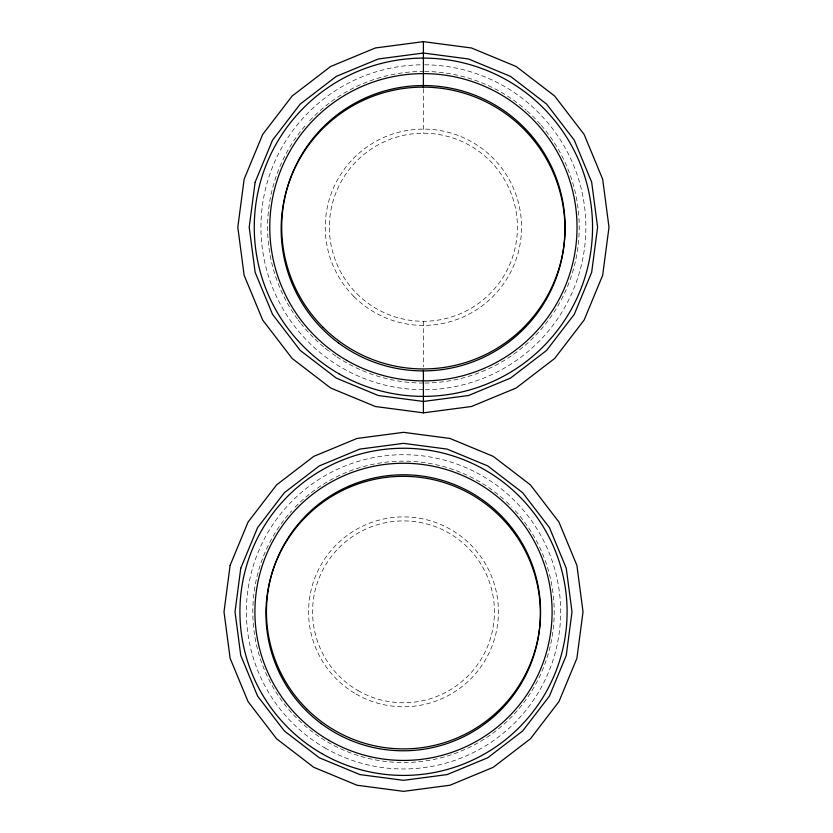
<?xml version="1.0" encoding="UTF-8"?>
<svg xmlns="http://www.w3.org/2000/svg" width="833" height="833" viewBox="0 0 833 833"><rect width="100%" height="100%" fill="white"/><g stroke="black" fill="none" stroke-linecap="round" stroke-linejoin="round"><path stroke-width="0.62" stroke-dasharray="4.17 3.12" d="M423.403 88.808L423.403 133.228M423.403 321.267L423.403 366.812M541.356 125.45A155.802 155.802 0 0 1 534.463 336.522M533.578 337.417A155.802 155.802 0 0 1 424.663 383.045M423.403 383.045A155.802 155.802 0 0 1 336.886 356.816M335.824 356.097A155.802 155.802 0 0 1 329.576 351.63M328.556 350.849A155.802 155.802 0 0 1 324.547 347.663M323.558 346.851A155.802 155.802 0 0 1 314.135 338.302M313.239 337.417A155.802 155.802 0 0 1 301.379 324.11M300.578 323.11A155.802 155.802 0 0 1 298.256 320.049M297.496 319.018A155.802 155.802 0 0 1 306.294 124.481M309.72 120.712A155.802 155.802 0 0 1 423.403 71.44M424.663 71.451A155.802 155.802 0 0 1 526.164 110.133M527.122 110.987A155.802 155.802 0 0 1 540.513 124.481M424.684 64.787A162.466 162.466 0 0 1 585.87 227.242A162.466 162.466 0 0 1 424.684 389.698M423.403 389.709A162.466 162.466 0 0 1 260.937 227.242A162.466 162.466 0 0 1 423.403 64.787M515.294 510.785A150.69 150.69 0 0 1 508.255 720.17A150.69 150.69 0 0 1 298.755 720.17A150.69 150.69 0 0 1 291.717 510.785M295.184 507.089A150.69 150.69 0 0 1 505.506 500.914M506.433 501.778A150.69 150.69 0 0 1 511.837 507.089M354.004 296.642A98.138 98.138 0 0 0 518.199 252.649A98.138 98.138 0 0 0 398.007 132.447A98.138 98.138 0 0 0 354.004 296.642M356.92 293.726A94.014 94.014 0 0 0 514.221 251.576A94.014 94.014 0 0 0 399.069 136.435A94.014 94.014 0 0 0 356.92 293.726M356.045 694.045A94.92 94.92 0 0 0 498.436 611.839A94.92 94.92 0 0 0 356.045 529.632A94.92 94.92 0 0 0 356.045 694.045M324.943 747.919A157.135 157.135 0 0 0 560.64 611.839A157.135 157.135 0 0 0 324.943 475.758A157.135 157.135 0 0 0 324.943 747.919M358.044 690.588A90.932 90.932 0 0 0 494.438 611.839A90.932 90.932 0 0 0 358.044 533.089A90.932 90.932 0 0 0 358.044 690.588"/><path stroke-width="1.25" d="M423.403 41.65L375.371 47.97L330.607 66.515L292.164 96.014L262.676 134.446L244.131 179.21L237.811 227.242L244.131 275.286L262.676 320.049L292.164 358.482L330.607 387.98L375.371 406.514L423.403 412.845L471.436 406.514L516.2 387.98L554.643 358.482L584.131 320.049L602.675 275.286L608.996 227.242L602.675 179.21L584.131 134.446L554.643 96.014L516.2 66.515L471.436 47.97L423.403 41.65L423.403 87.684M423.403 370.362L423.403 412.845M255.137 182.156L249.202 227.242L255.137 272.329L272.537 314.353L300.224 350.422L336.303 378.109L378.317 395.519L423.403 401.454L468.49 395.519L510.504 378.109L546.583 350.422L574.27 314.353L591.669 272.329L597.605 227.242L591.669 182.156L574.27 140.142L546.583 104.063L510.504 76.376L468.49 58.976L423.403 53.041L378.317 58.976L336.303 76.376L300.224 104.063L272.537 140.142L255.137 182.156M230.116 565.378L224.004 611.839L230.116 658.299L248.047 701.594L276.577 738.777L313.749 767.297L357.045 785.238L403.505 791.35L449.966 785.238L493.261 767.297L530.444 738.777L558.964 701.594L576.905 658.299L583.017 611.839L576.905 565.378L558.964 522.083L530.444 484.91L493.261 456.38L449.966 438.45L403.505 432.337L357.045 438.45L313.749 456.38L276.577 484.91L248.047 522.083L230.116 565.378M240.758 568.231L235.021 611.839L240.758 655.446L257.595 696.086L284.365 730.978L319.268 757.759L359.898 774.586L403.505 780.334L447.113 774.586L487.753 757.759L522.645 730.978L549.426 696.086L566.253 655.446L572 611.839L566.253 568.231L549.426 527.601L522.645 492.699L487.753 465.928L447.113 449.091L403.505 443.354L359.898 449.091L319.268 465.928L284.365 492.699L257.595 527.601L240.758 568.231M323.204 327.442A141.704 141.704 0 0 0 560.276 263.926A141.704 141.704 0 0 0 386.731 90.37A141.704 141.704 0 0 0 323.204 327.442M338.833 373.725A169.141 169.141 0 0 0 592.544 227.242A169.141 169.141 0 0 0 338.833 80.77A169.141 169.141 0 0 0 338.833 373.725M346.59 360.293A153.626 153.626 0 0 0 577.03 227.242A153.626 153.626 0 0 0 346.59 94.202A153.626 153.626 0 0 0 346.59 360.293M338.313 342.811A141.881 141.881 0 0 0 563.972 245.496A141.881 141.881 0 0 0 366.864 98.731A141.881 141.881 0 0 0 338.313 342.811M329.212 740.527A148.586 148.586 0 0 0 552.092 611.839A148.586 148.586 0 0 0 329.212 483.161A148.586 148.586 0 0 0 329.212 740.527M321.715 753.511A163.591 163.591 0 0 0 567.096 611.839A163.591 163.591 0 0 0 321.715 470.166A163.591 163.591 0 0 0 321.715 753.511M306.596 708.758A137.06 137.06 0 0 0 535.89 647.314A137.06 137.06 0 0 0 368.04 479.454A137.06 137.06 0 0 0 306.596 708.758M321.205 723.617A137.226 137.226 0 0 0 539.461 629.488A137.226 137.226 0 0 0 348.819 487.544A137.226 137.226 0 0 0 321.205 723.617"/></g></svg>
